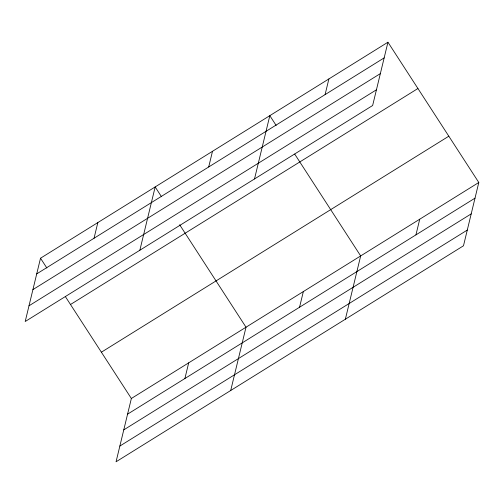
<?xml version="1.0" encoding="UTF-8"?>
<svg xmlns="http://www.w3.org/2000/svg" width="504" height="504" viewBox="0 0 504 504"><rect width="100%" height="100%" fill="white"/><g stroke="black" fill="none" stroke-linecap="round" stroke-linejoin="round"><path stroke-width="0.76" d="M387.948 42.216L40.515 258.218L25.2 321.514L372.639 105.512L387.948 42.216L478.8 182.486L463.485 245.782L116.052 461.784L131.361 398.488L478.8 182.486M94.046 238.247L97.839 222.579M139.854 250.236L155.169 186.94L161.501 196.718M208.7 166.969L212.493 151.294M184.899 378.517L188.691 362.842M254.507 178.958L269.823 115.655L276.154 125.439M230.706 390.506L246.015 327.203L179.657 224.752M325.093 94.607L328.885 78.939M299.552 307.238L303.345 291.564M345.36 319.221L360.669 255.925L294.733 154.123M415.945 234.877L419.738 219.208M36.723 273.886L384.161 57.891M32.917 289.605L380.356 73.603M29.005 305.796L376.438 89.8M70.497 304.504L417.929 88.509M101.386 352.195L448.818 136.2M127.575 414.156L475.007 198.154M123.77 429.874L471.209 213.872M119.851 446.065L467.29 230.07M40.515 258.218L46.847 267.996M65.425 296.68L131.361 398.488"/></g></svg>
